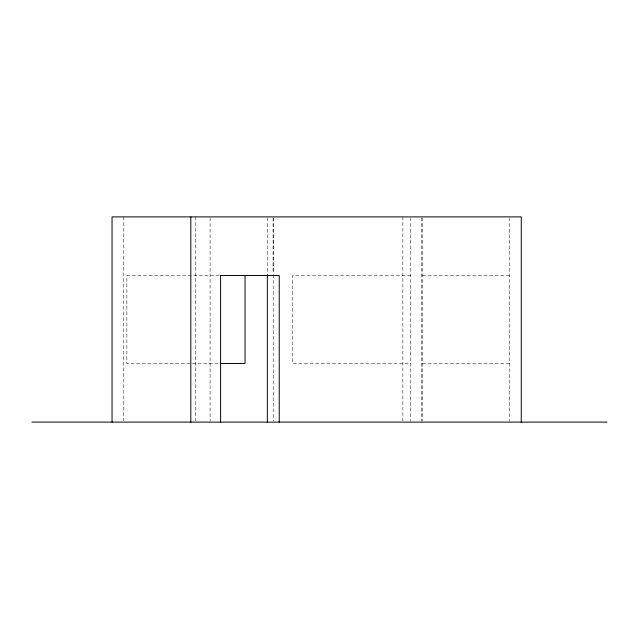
<?xml version="1.0" encoding="UTF-8"?>
<svg xmlns="http://www.w3.org/2000/svg" width="639" height="639" viewBox="0 0 639 639"><rect width="100%" height="100%" fill="white"/><g stroke="black" fill="none" stroke-linecap="round" stroke-linejoin="round"><path stroke-width="0.48" stroke-dasharray="3.19 2.4" d="M219.217 275.521L126.857 275.521L126.857 363.479L219.217 363.479M410.717 275.521L292.542 275.521L292.542 363.479L410.717 363.479M422.443 275.521L509.539 275.521M422.443 363.479L509.539 363.479M509.539 217.875L509.539 421.125M422.443 217.875L422.443 421.125M421.428 217.875L421.428 421.125M410.717 217.875L410.717 421.125M402.85 216.885L402.85 421.125M273.212 217.875L273.212 273.668M273.212 274.666L273.212 421.125M273.109 217.875L273.109 273.532M267.342 217.875L267.342 273.668M210.095 217.875L210.095 421.125M195.43 216.885L195.43 422.115M123.774 216.885L123.774 421.125"/><path stroke-width="0.96" d="M220.207 275.521L279.235 275.521L279.235 422.115M220.207 363.479L245.033 363.479L245.033 275.521M31.95 422.115L607.05 422.115M521.264 422.115L521.264 216.885L112.049 216.885L112.049 422.115M267.342 274.666L267.342 422.115M220.599 275.521L220.599 422.115M190.813 216.885L190.813 422.115"/></g></svg>
